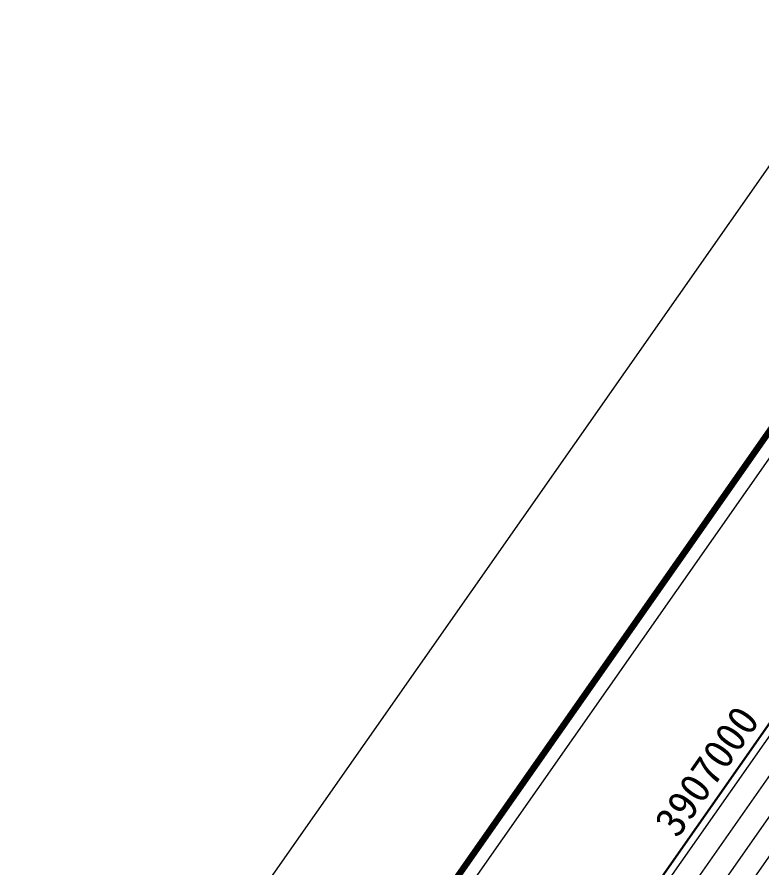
# Model space of a CAD drawing. Header units: inches. Extents: x 36473197 to 36486087, y 3899343 to 3911260.
# Drawn here: x 36473860 to 36474349, y 3906949 to 3907507 of the extents above; entities that cross this region are included whole.
import ezdxf

# ---------------------------------------------------------------- set-up
doc = ezdxf.new("R2010")
doc.units = ezdxf.units.IN
doc.header["$MEASUREMENT"] = 0
doc.layers.get('0').update_dxf_attribs({"lineweight": 0})
for name, color, linetype, lineweight in [('四盘区辅运巷', 7, 'Continuous', 0), ('图例区', 7, 'Continuous', 0), ('图形修饰', 7, 'Continuous', 0), ('经纬网', 7, 'Continuous', 0), ('采掘图', 7, 'Continuous', 0)]:
    doc.layers.add(name, color=color, linetype=linetype, lineweight=lineweight)
doc.styles.add('黑体', font='simhei.ttf')

msp = doc.modelspace()

# ---------------------------------------------------------------- linework, layer by layer
at = {"lineweight": 15, "flags": 128}
for points in [[(36474558.53, 3907275.22), (36473611.02, 3905922.08)], [(36474570.76, 3907266.66), (36473623.25, 3905913.52)]]:
    msp.add_lwpolyline(points, dxfattribs=at)
at = {"layer": '四盘区辅运巷', "color": 7, "linetype": 'Continuous', "flags": 128}
for points in [[(36473197.18, 3905757.93), (36482207.75, 3899448.44), (36485936.09, 3904772.87), (36476925.52, 3911082.36), (36473197.18, 3905757.93)], [(36473350.38, 3905784.94), (36482180.74, 3899601.64), (36485782.89, 3904745.86), (36476952.53, 3910929.16), (36473350.38, 3905784.94)]]:
    msp.add_lwpolyline(points, dxfattribs=at)
at = {"layer": '四盘区辅运巷', "color": 7, "linetype": 'Continuous', "lineweight": 100, "flags": 128}
msp.add_lwpolyline([(36473336.46, 3905782.48), (36482183.2, 3899587.72), (36485796.81, 3904748.32), (36476950.07, 3910943.08), (36473336.46, 3905782.48)], dxfattribs=at)
at = {"layer": '图例区', "lineweight": 30}
msp.add_line((36474590.06, 3907380.98), (36473489.66, 3905809.49), dxfattribs=at)
at = {"layer": '图例区'}
msp.add_line((36474562.76, 3907307.74), (36473598.58, 3905930.79), dxfattribs=at)
at = {"layer": '图形修饰'}
msp.add_line((36474591.21, 3907374.51), (36473496.13, 3905810.64), dxfattribs=at)
at = {"layer": '经纬网', "color": 7, "linetype": 'Continuous', "lineweight": 9, "flags": 128}
msp.add_lwpolyline([(36482156.19, 3899740.92), (36473489.66, 3905809.49), (36476977.08, 3910789.88), (36485643.61, 3904721.3), (36482156.19, 3899740.92)], dxfattribs=at)
at = {"layer": '采掘图', "linetype": 'Continuous', "flags": 128}
msp.add_lwpolyline([(36476977.08, 3910789.88), (36485643.61, 3904721.3), (36482156.19, 3899740.92), (36473489.66, 3905809.49), (36476977.08, 3910789.88)], dxfattribs=at)

# ---------------------------------------------------------------- texts
at = {"layer": '经纬网', "color": 7, "style": '黑体'}
msp.add_text('3907000', height=20, rotation=54.9991, dxfattribs=at).set_placement((36474293.59, 3906967.58))

doc.saveas('drawing.dxf')
